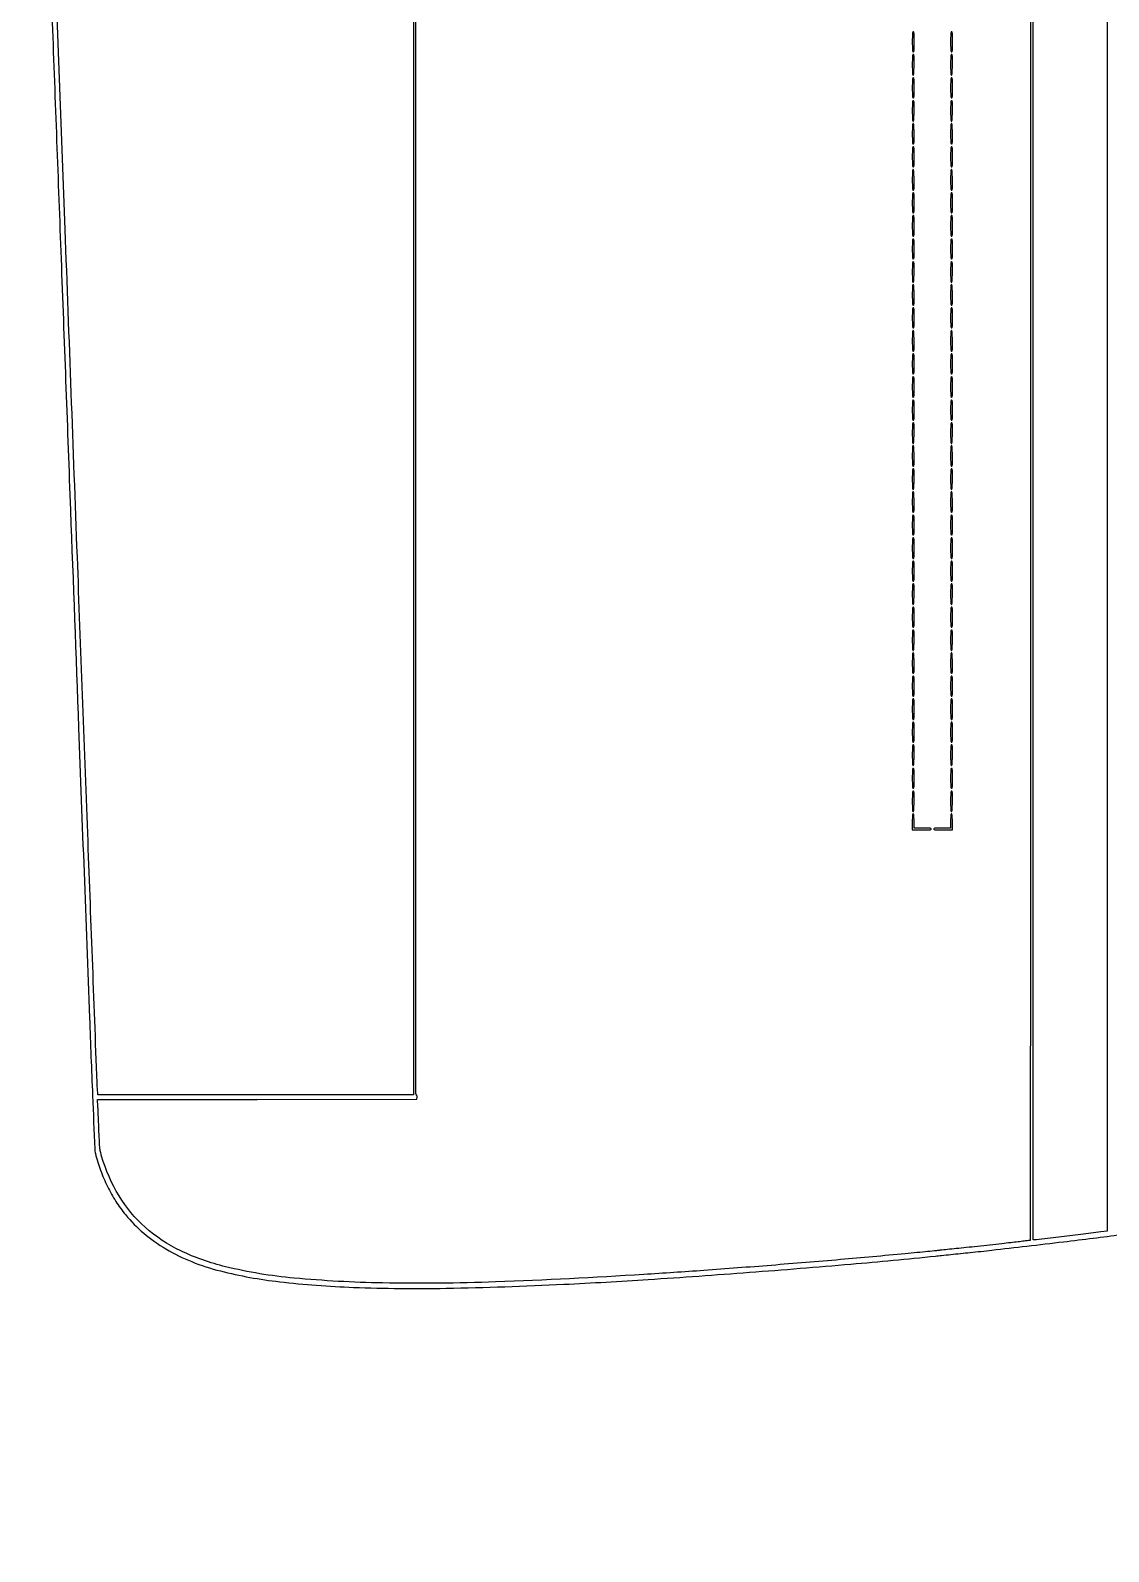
# Model space of a CAD drawing. Extents: x 56 to 1133, y 13 to 780.
# Drawn here: x 529 to 669.4, y 13.2 to 211.3 of the extents above; entities that cross this region are included whole.
import ezdxf

# ---------------------------------------------------------------- set-up
doc = ezdxf.new("R2010")
doc.units = 0
doc.header["$MEASUREMENT"] = 0

msp = doc.modelspace()

# ---------------------------------------------------------------- linework, layer by layer
for points in [[(387.265061, 322.184593), (393.328908, 189.467193, -0.000001), (399.357264, 57.520426, -0.011414), (399.3966, 55.7975, -0.413676), (399.377633, 55.778498, -0.000003), (391.971826, 55.764942, -0.000285), (383.812812, 55.754713, -0.000171), (374.120774, 55.7514), (348.844948, 55.7514), (350.848018, 99.84915, 0.000017), (351.885502, 122.706651, 0.000005), (353.44615, 157.124275, 0.000005), (355.190543, 195.612004, 0.000006), (356.879904, 232.9038, -0.000078), (358.43115, 267.037464, -0.00013)], [(479.623401, 59.041193, -0.000001), (442.26736, 57.417033, -0.000001), (404.891638, 55.79217, -0.271677)], [(353.926509, 289.492281, 0.000002), (353.135196, 271.808383, 0.000001), (351.87328, 243.604138, 0.000001), (350.438387, 211.532116, 0.000001), (349.017659, 179.775, -0.000003), (345.455025, 100.147273, -0.000039), (344.226992, 72.750501, -0.000001), (343.466744, 55.819613, -0.187275), (343.450138, 55.781938, -0.210383), (343.410288, 55.76645), (305.957516, 57.4168), (268.509755, 59.066953, -0.164512)], [(529.032925, 286.436984, -0.000002), (529.83462, 265.012438, -0.000004), (530.769888, 240.009811, -0.000003), (531.839084, 211.4154, 0.000001), (532.991169, 180.601107, 0.000001), (534.178651, 148.843697, 0.000001), (535.23949, 120.47627, 0.000003), (535.941746, 101.701946, 0.000115), (536.656962, 82.701864, 0.000654), (537.053446, 72.583417, 0.000206), (537.337584, 65.637713, 0.052072), (537.426857, 65.027846, 0.026171), (538.10249, 62.857017, 0.025864), (539.003466, 60.759861, 0.026404), (540.094251, 58.811116, 0.030513), (541.337629, 57.084448, 0.046658), (543.722223, 54.665989, 0.04096), (546.615484, 52.612123, 0.038798), (549.964391, 50.961685, 0.033164), (553.707, 49.746157, 0.033879), (561.425699, 48.341612, 0.01839), (571.046499, 47.61397, 0.014538), (583.084978, 47.497926, 0.007118), (598.4181, 48.014401, 0.004412), (609.41789, 48.639106, 0.002561), (622.618074, 49.573625, 0.002561), (635.815644, 50.643935, 0.004389), (646.8093, 51.689507, -0.000159), (647.624208, 51.773974, -0.000055), (648.801894, 51.895535, -0.000054), (650.1001, 52.029251, -0.000063), (651.3354, 52.156194, 0.002692), (654.15727, 52.461178, 0.00069), (658.716778, 52.98519, 0.000739), (663.501528, 53.548955, 0.001388), (667.3671, 54.0211, 0.004861), (674.651953, 55.003429, 0.007386)], [(340.916813, 486.835527, -0.000001), (340.895598, 462.377991, -0.192633)], [(1130.14234, 577.288816, 0.000001), (1112.945079, 577.188951, 0.000111)], [(669.186, 575.9568), (669.186, 315.444661), (669.186, 54.932523), (668.36115, 54.830213, -0.000764), (665.751187, 54.510534, -0.000568), (662.867724, 54.165146, -0.000084), (659.95689, 53.820326, -0.028233), (659.73195, 53.806521), (659.5416, 53.8056), (659.5416, 273.9771, -0.000009), (659.54438, 420.999454, -0.000183), (659.562766, 466.606012, -0.000011), (659.584417, 494.02232, -0.413976)], [(393.416504, 301.102146, 0.000009), (394.468273, 277.56437, 0.000005), (395.717628, 249.622996, -0.000005), (397.158998, 217.388301, -0.000003), (398.799977, 180.676488, -0.000003), (400.38427, 145.222587, -0.000006), (401.635348, 117.2133, 0.000019), (402.658933, 94.310503, 0.000032), (403.529748, 74.870603, 0.000003), (404.310389, 57.470901, 0.003201), (404.349766, 56.70315), (404.404691, 55.7514), (402.113757, 55.7514), (399.822824, 55.7514), (399.78532, 55.94175, -0.037278), (399.766249, 56.09989), (397.992364, 95.067796, -0.000034), (396.042854, 137.958257, -0.00002), (393.734305, 188.8695, 0.000003), (391.426993, 239.791412, 0.000006), (389.481197, 282.717151)], [(404.792682, 55.897211, -0.000001), (403.940045, 74.692472, -0.000098)], [(340.275612, 460.29304, 0.000001), (337.392807, 449.674757, 0.000025)], [(528.70788, 577.073614, 0.000003), (528.686579, 549.005158, 0.000159)], [(1130.319428, 549.297508, 0.000003), (1130.298148, 577.178284, 0.310328)], [(308.265541, 303.202231, -0.000001), (310.164009, 315.537643, -0.000018)], [(363.957978, 385.168779, -0.000001), (364.458805, 395.940933, -0.186865)], [(398.407108, 385.993083, -0.000001), (397.66313, 396.733632, -0.189715)], [(360.940764, 333.822126, -0.000001), (360.44584, 323.043955, -0.170109)], [(401.904359, 119.933639, 0.000005), (400.583921, 149.443836, 0.000003), (398.969132, 185.519763, 0.000003), (397.331414, 222.098864, 0.000004), (395.934365, 253.2924, -0.000014), (394.744211, 279.878183, -0.000024)], [(478.976143, 642.156178, 0.000003), (460.681715, 642.17741, 0.000206)], [(355.392322, 322.604426, -0.000001), (354.965384, 312.885284, -0.000128)], [(359.751608, 295.829016, -0.000003), (360.955012, 321.916821, -0.053309)], [(407.3347, 444.924004, -0.000004), (413.387069, 422.577)], [(406.87465, 449.277685, 0.000002), (404.013931, 459.83339, 0.00469)], [(659.189342, 332.340905, -0.000015), (659.196643, 226.03005, -0.00003), (659.195156, 159.957988, -0.000051), (659.184916, 104.336783), (659.17048, 53.743961, -0.41413), (659.147513, 53.721, 0.028981), (659.103175, 53.718428, 0.000055), (658.385217, 53.634767, 0.000402), (657.578214, 53.539984, 0.000249), (656.630663, 53.427442, -0.001704), (655.451627, 53.290885, -0.000778), (653.910842, 53.120176, -0.00077), (652.287093, 52.945363, -0.001061), (650.8278, 52.79366, 0.000341), (649.525874, 52.660211, 0.0005), (648.380745, 52.540889, 0.000234), (647.405384, 52.437811, 0.009206), (647.19, 52.410928, -0.010999), (646.969954, 52.384264, -0.000201), (645.800445, 52.269066, -0.000497), (644.436787, 52.136667, -0.000332), (642.8754, 51.987685, -0.002074), (634.434682, 51.223281, -0.001725), (625.452523, 50.47861, -0.001752), (616.665156, 49.811588, -0.002467), (608.8239, 49.282888, -0.006307), (589.533959, 48.321933, -0.013956), (574.800852, 48.185625, -0.018121), (563.314013, 48.816837, -0.036671), (554.3838, 50.298735, -0.051302), (548.53751, 52.368538, -0.0714), (543.915901, 55.431859, -0.07505), (540.50535, 59.53835, -0.064227), (538.236475, 64.688234, -0.017496), (538.088939, 65.261925, -0.027626), (538.007261, 65.7633, -0.015033), (537.954956, 66.448495, -0.001987), (537.893607, 67.903034, 0.000581), (537.855458, 68.8722, 0.000593), (537.815296, 69.834954, 0.000575), (537.778446, 70.671409, 0.002467), (537.753462, 71.16958), (537.703361, 72.078861), (558.50093, 72.10018), (579.2985, 72.1215), (579.326813, 72.321607, 0.046072), (579.330856, 72.404956, 0.04264), (579.319853, 72.489888, 0.045419), (579.296541, 72.563978, 0.097756), (579.263363, 72.613477, -0.19892), (579.1565, 72.871478), (579.163103, 294.728303)], [(355.191605, 309.423391, -0.000002), (355.772455, 322.313069, -0.035084)], [(341.380839, 461.718469, -0.000002), (350.38024, 461.732641, -0.000245)], [(346.046626, 324.065198, -0.000002), (346.783149, 334.808066, -0.000171)], [(387.811867, 323.077935, -0.000002), (387.3112, 333.85371, -0.000177)], [(401.280483, 334.838499, -0.000004), (402.012717, 324.10447, -0.216674)]]:
    msp.add_lwpolyline(points, format="xyb")
for points in [[(578.8332, 294.7041), (578.8332, 72.6714), (558.283541, 72.6714), (537.733882, 72.6714), (537.681395, 73.53855, -0.005738), (537.646694, 74.24647, -0.000001), (536.427026, 106.755815, -0.000028), (535.077584, 142.780514, -0.000017), (533.484908, 185.4009), (529.340909, 296.3961), (529.341554, 406.56645), (529.3422, 516.7368), (554.0877, 516.7368), (578.8332, 516.7368)], [(643.806, 209.8503, 0.002961), (643.810279, 209.127652, 0.021161), (643.829197, 208.7787, 0.045065), (643.864712, 208.590524, 0.33533), (643.9329, 208.539, 0.33533), (644.001088, 208.590524, 0.045065), (644.036603, 208.7787, 0.021161), (644.055521, 209.127652, 0.002961), (644.0598, 209.8503, 0.002961), (644.055521, 210.572948, 0.021161), (644.036603, 210.9219, 0.045065), (644.001088, 211.110076, 0.33533), (643.9329, 211.1616, 0.33533), (643.864712, 211.110076, 0.045065), (643.829197, 210.9219, 0.021161), (643.810279, 210.572948, 0.002961)], [(648.7974, 209.8503, 0.002961), (648.801679, 209.127652, 0.021161), (648.820597, 208.7787, 0.045065), (648.856112, 208.590524, 0.33533), (648.9243, 208.539, 0.33533), (648.992488, 208.590524, 0.045065), (649.028003, 208.7787, 0.021161), (649.046921, 209.127652, 0.002961), (649.0512, 209.8503, 0.002961), (649.046921, 210.572948, 0.021161), (649.028003, 210.9219, 0.045065), (648.992488, 211.110076, 0.33533), (648.9243, 211.1616, 0.33533), (648.856112, 211.110076, 0.045065), (648.820597, 210.9219, 0.021161), (648.801679, 210.572948, 0.002961)], [(643.806, 206.83995, 0.003292), (643.810509, 206.155031, 0.016613), (643.828247, 205.772945, 0.024232), (643.857367, 205.546809, 0.457179), (643.91175, 205.514457, 0.279848), (643.965313, 205.577521, 0.015954), (643.998858, 205.841355, 0.015187), (644.024472, 206.23985, 0.00406), (644.040798, 206.875107, 0.002753), (644.049787, 207.61981, 0.021548), (644.037136, 207.96603, 0.049826), (644.004076, 208.148557, 0.334735), (643.935048, 208.2006, 0.335075), (643.865183, 208.147858, 0.045773), (643.829156, 207.95645, 0.020868), (643.810208, 207.598134, 0.002775)], [(648.7974, 206.83995, 0.003292), (648.801909, 206.155031, 0.016613), (648.819647, 205.772945, 0.024232), (648.848767, 205.546809, 0.457179), (648.90315, 205.514457, 0.279848), (648.956713, 205.577521, 0.015954), (648.990258, 205.841355, 0.015187), (649.015872, 206.23985, 0.00406), (649.032198, 206.875107, 0.002753), (649.041187, 207.61981, 0.021548), (649.028536, 207.96603, 0.049826), (648.995476, 208.148557, 0.334735), (648.926448, 208.2006, 0.335075), (648.856583, 208.147858, 0.045773), (648.820556, 207.95645, 0.020868), (648.801608, 207.598134, 0.002775)], [(643.806, 203.8437, 0.002961), (643.810279, 203.121052, 0.021161), (643.829197, 202.7721, 0.045065), (643.864712, 202.583924, 0.33533), (643.9329, 202.5324, 0.33533), (644.001088, 202.583924, 0.045065), (644.036603, 202.7721, 0.021161), (644.055521, 203.121052, 0.002961), (644.0598, 203.8437, 0.002961), (644.055521, 204.566348, 0.021161), (644.036603, 204.9153, 0.045065), (644.001088, 205.103476, 0.33533), (643.9329, 205.155, 0.33533), (643.864712, 205.103476, 0.045065), (643.829197, 204.9153, 0.021161), (643.810279, 204.566348, 0.002961)], [(648.7974, 203.8437, 0.002961), (648.801679, 203.121052, 0.021161), (648.820597, 202.7721, 0.045065), (648.856112, 202.583924, 0.33533), (648.9243, 202.5324, 0.33533), (648.992488, 202.583924, 0.045065), (649.028003, 202.7721, 0.021161), (649.046921, 203.121052, 0.002961), (649.0512, 203.8437, 0.002961), (649.046921, 204.566348, 0.021161), (649.028003, 204.9153, 0.045065), (648.992488, 205.103476, 0.33533), (648.9243, 205.155, 0.33533), (648.856112, 205.103476, 0.045065), (648.820597, 204.9153, 0.021161), (648.801679, 204.566348, 0.002961)], [(643.806, 200.83335, 0.003292), (643.810509, 200.148431, 0.016613), (643.828247, 199.766345, 0.024232), (643.857367, 199.540209, 0.457179), (643.91175, 199.507857, 0.279848), (643.965313, 199.570921, 0.015954), (643.998858, 199.834755, 0.015187), (644.024472, 200.23325, 0.00406), (644.040798, 200.868507, 0.002753), (644.049787, 201.61321, 0.021548), (644.037136, 201.95943, 0.049826), (644.004076, 202.141957, 0.334735), (643.935048, 202.194, 0.335075), (643.865183, 202.141258, 0.045773), (643.829156, 201.94985, 0.020868), (643.810208, 201.591534, 0.002775)], [(648.7974, 200.83335, 0.003292), (648.801909, 200.148431, 0.016613), (648.819647, 199.766345, 0.024232), (648.848767, 199.540209, 0.457179), (648.90315, 199.507857, 0.279848), (648.956713, 199.570921, 0.015954), (648.990258, 199.834755, 0.015187), (649.015872, 200.23325, 0.00406), (649.032198, 200.868507, 0.002753), (649.041187, 201.61321, 0.021548), (649.028536, 201.95943, 0.049826), (648.995476, 202.141957, 0.334735), (648.926448, 202.194, 0.335075), (648.856583, 202.141258, 0.045773), (648.820556, 201.94985, 0.020868), (648.801608, 201.591534, 0.002775)], [(643.806, 197.88645, 0.002775), (643.810208, 197.128266, 0.020868), (643.829156, 196.76995, 0.045773), (643.865183, 196.578542, 0.335075), (643.935048, 196.5258, 0.334735), (644.004076, 196.577843, 0.049826), (644.037136, 196.76037, 0.021548), (644.049787, 197.10659, 0.002753), (644.040798, 197.851293, 0.00406), (644.024472, 198.48655, 0.015187), (643.998858, 198.885045, 0.015954), (643.965313, 199.148879, 0.279848), (643.91175, 199.211943, 0.457179), (643.857367, 199.179591, 0.024232), (643.828247, 198.953455, 0.016613), (643.810509, 198.571369, 0.003292)], [(648.7974, 197.88645, 0.002775), (648.801608, 197.128266, 0.020868), (648.820556, 196.76995, 0.045773), (648.856583, 196.578542, 0.335075), (648.926448, 196.5258, 0.334735), (648.995476, 196.577843, 0.049826), (649.028536, 196.76037, 0.021548), (649.041187, 197.10659, 0.002753), (649.032198, 197.851293, 0.00406), (649.015872, 198.48655, 0.015187), (648.990258, 198.885045, 0.015954), (648.956713, 199.148879, 0.279848), (648.90315, 199.211943, 0.457179), (648.848767, 199.179591, 0.024232), (648.819647, 198.953455, 0.016613), (648.801909, 198.571369, 0.003292)], [(643.806, 194.8761, 0.002961), (643.810279, 194.153452, 0.021161), (643.829197, 193.8045, 0.045065), (643.864712, 193.616324, 0.33533), (643.9329, 193.5648, 0.33533), (644.001088, 193.616324, 0.045065), (644.036603, 193.8045, 0.021161), (644.055521, 194.153452, 0.002961), (644.0598, 194.8761, 0.002961), (644.055521, 195.598748, 0.021161), (644.036603, 195.9477, 0.045065), (644.001088, 196.135876, 0.33533), (643.9329, 196.1874, 0.33533), (643.864712, 196.135876, 0.045065), (643.829197, 195.9477, 0.021161), (643.810279, 195.598748, 0.002961)], [(648.7974, 194.8761, 0.002961), (648.801679, 194.153452, 0.021161), (648.820597, 193.8045, 0.045065), (648.856112, 193.616324, 0.33533), (648.9243, 193.5648, 0.33533), (648.992488, 193.616324, 0.045065), (649.028003, 193.8045, 0.021161), (649.046921, 194.153452, 0.002961), (649.0512, 194.8761, 0.002961), (649.046921, 195.598748, 0.021161), (649.028003, 195.9477, 0.045065), (648.992488, 196.135876, 0.33533), (648.9243, 196.1874, 0.33533), (648.856112, 196.135876, 0.045065), (648.820597, 195.9477, 0.021161), (648.801679, 195.598748, 0.002961)], [(643.806, 191.87985, 0.002775), (643.810208, 191.121666, 0.020868), (643.829156, 190.76335, 0.045773), (643.865183, 190.571942, 0.335075), (643.935048, 190.5192, 0.334735), (644.004076, 190.571243, 0.049826), (644.037136, 190.75377, 0.021548), (644.049787, 191.09999, 0.002753), (644.040798, 191.844693, 0.00406), (644.024472, 192.47995, 0.015187), (643.998858, 192.878445, 0.015954), (643.965313, 193.142279, 0.279848), (643.91175, 193.205343, 0.457179), (643.857367, 193.172991, 0.024232), (643.828247, 192.946855, 0.016613), (643.810509, 192.564769, 0.003292)], [(648.7974, 191.87985, 0.002775), (648.801608, 191.121666, 0.020868), (648.820556, 190.76335, 0.045773), (648.856583, 190.571942, 0.335075), (648.926448, 190.5192, 0.334735), (648.995476, 190.571243, 0.049826), (649.028536, 190.75377, 0.021548), (649.041187, 191.09999, 0.002753), (649.032198, 191.844693, 0.00406), (649.015872, 192.47995, 0.015187), (648.990258, 192.878445, 0.015954), (648.956713, 193.142279, 0.279848), (648.90315, 193.205343, 0.457179), (648.848767, 193.172991, 0.024232), (648.819647, 192.946855, 0.016613), (648.801909, 192.564769, 0.003292)], [(643.806, 188.8695, 0.002961), (643.810279, 188.146852, 0.021161), (643.829197, 187.7979, 0.045065), (643.864712, 187.609724, 0.33533), (643.9329, 187.5582, 0.33533), (644.001088, 187.609724, 0.045065), (644.036603, 187.7979, 0.021161), (644.055521, 188.146852, 0.002961), (644.0598, 188.8695, 0.002961), (644.055521, 189.592148, 0.021161), (644.036603, 189.9411, 0.045065), (644.001088, 190.129276, 0.33533), (643.9329, 190.1808, 0.33533), (643.864712, 190.129276, 0.045065), (643.829197, 189.9411, 0.021161), (643.810279, 189.592148, 0.002961)], [(648.7974, 188.8695, 0.002961), (648.801679, 188.146852, 0.021161), (648.820597, 187.7979, 0.045065), (648.856112, 187.609724, 0.33533), (648.9243, 187.5582, 0.33533), (648.992488, 187.609724, 0.045065), (649.028003, 187.7979, 0.021161), (649.046921, 188.146852, 0.002961), (649.0512, 188.8695, 0.002961), (649.046921, 189.592148, 0.021161), (649.028003, 189.9411, 0.045065), (648.992488, 190.129276, 0.33533), (648.9243, 190.1808, 0.33533), (648.856112, 190.129276, 0.045065), (648.820597, 189.9411, 0.021161), (648.801679, 189.592148, 0.002961)], [(643.806, 185.8662, 0.002849), (643.810258, 185.118986, 0.020523), (643.829133, 184.75935, 0.04313), (643.864453, 184.564899, 0.338315), (643.9329, 184.5126, 0.338315), (644.001347, 184.564899, 0.04313), (644.036667, 184.75935, 0.020523), (644.055542, 185.118986, 0.002849), (644.0598, 185.8662, 0.002849), (644.055542, 186.613414, 0.020523), (644.036667, 186.97305, 0.04313), (644.001347, 187.167501, 0.338315), (643.9329, 187.2198, 0.338315), (643.864453, 187.167501, 0.04313), (643.829133, 186.97305, 0.020523), (643.810258, 186.613414, 0.002849)], [(648.7974, 185.8662, 0.002849), (648.801658, 185.118986, 0.020523), (648.820533, 184.75935, 0.04313), (648.855853, 184.564899, 0.338315), (648.9243, 184.5126, 0.338315), (648.992747, 184.564899, 0.04313), (649.028067, 184.75935, 0.020523), (649.046942, 185.118986, 0.002849), (649.0512, 185.8662, 0.002849), (649.046942, 186.613414, 0.020523), (649.028067, 186.97305, 0.04313), (648.992747, 187.167501, 0.338315), (648.9243, 187.2198, 0.338315), (648.855853, 187.167501, 0.04313), (648.820533, 186.97305, 0.020523), (648.801658, 186.613414, 0.002849)], [(643.806, 182.8629, 0.002961), (643.810279, 182.140252, 0.021161), (643.829197, 181.7913, 0.045065), (643.864712, 181.603124, 0.33533), (643.9329, 181.5516, 0.33533), (644.001088, 181.603124, 0.045065), (644.036603, 181.7913, 0.021161), (644.055521, 182.140252, 0.002961), (644.0598, 182.8629, 0.002961), (644.055521, 183.585548, 0.021161), (644.036603, 183.9345, 0.045065), (644.001088, 184.122676, 0.33533), (643.9329, 184.1742, 0.33533), (643.864712, 184.122676, 0.045065), (643.829197, 183.9345, 0.021161), (643.810279, 183.585548, 0.002961)], [(648.7974, 182.8629, 0.002961), (648.801679, 182.140252, 0.021161), (648.820597, 181.7913, 0.045065), (648.856112, 181.603124, 0.33533), (648.9243, 181.5516, 0.33533), (648.992488, 181.603124, 0.045065), (649.028003, 181.7913, 0.021161), (649.046921, 182.140252, 0.002961), (649.0512, 182.8629, 0.002961), (649.046921, 183.585548, 0.021161), (649.028003, 183.9345, 0.045065), (648.992488, 184.122676, 0.33533), (648.9243, 184.1742, 0.33533), (648.856112, 184.122676, 0.045065), (648.820597, 183.9345, 0.021161), (648.801679, 183.585548, 0.002961)], [(643.806, 179.85255, 0.003292), (643.810509, 179.167631, 0.016613), (643.828247, 178.785545, 0.024232), (643.857367, 178.559409, 0.457179), (643.91175, 178.527057, 0.279848), (643.965313, 178.590121, 0.015954), (643.998858, 178.853955, 0.015187), (644.024472, 179.25245, 0.00406), (644.040798, 179.887707, 0.002753), (644.049787, 180.63241, 0.021548), (644.037136, 180.97863, 0.049826), (644.004076, 181.161157, 0.334735), (643.935048, 181.2132, 0.335075), (643.865183, 181.160458, 0.045773), (643.829156, 180.96905, 0.020868), (643.810208, 180.610734, 0.002775)], [(648.7974, 179.85255, 0.003292), (648.801909, 179.167631, 0.016613), (648.819647, 178.785545, 0.024232), (648.848767, 178.559409, 0.457179), (648.90315, 178.527057, 0.279848), (648.956713, 178.590121, 0.015954), (648.990258, 178.853955, 0.015187), (649.015872, 179.25245, 0.00406), (649.032198, 179.887707, 0.002753), (649.041187, 180.63241, 0.021548), (649.028536, 180.97863, 0.049826), (648.995476, 181.161157, 0.334735), (648.926448, 181.2132, 0.335075), (648.856583, 181.160458, 0.045773), (648.820556, 180.96905, 0.020868), (648.801608, 180.610734, 0.002775)], [(643.806, 176.90565, 0.002775), (643.810208, 176.147466, 0.020868), (643.829156, 175.78915, 0.045773), (643.865183, 175.597742, 0.335075), (643.935048, 175.545, 0.334735), (644.004076, 175.597043, 0.049826), (644.037136, 175.77957, 0.021548), (644.049787, 176.12579, 0.002753), (644.040798, 176.870493, 0.00406), (644.024472, 177.50575, 0.015187), (643.998858, 177.904245, 0.015954), (643.965313, 178.168079, 0.279848), (643.91175, 178.231143, 0.457179), (643.857367, 178.198791, 0.024232), (643.828247, 177.972655, 0.016613), (643.810509, 177.590569, 0.003292)], [(648.7974, 176.90565, 0.002775), (648.801608, 176.147466, 0.020868), (648.820556, 175.78915, 0.045773), (648.856583, 175.597742, 0.335075), (648.926448, 175.545, 0.334735), (648.995476, 175.597043, 0.049826), (649.028536, 175.77957, 0.021548), (649.041187, 176.12579, 0.002753), (649.032198, 176.870493, 0.00406), (649.015872, 177.50575, 0.015187), (648.990258, 177.904245, 0.015954), (648.956713, 178.168079, 0.279848), (648.90315, 178.231143, 0.457179), (648.848767, 178.198791, 0.024232), (648.819647, 177.972655, 0.016613), (648.801909, 177.590569, 0.003292)], [(643.806, 173.8953, 0.002961), (643.810279, 173.172652, 0.021161), (643.829197, 172.8237, 0.045065), (643.864712, 172.635524, 0.33533), (643.9329, 172.584, 0.33533), (644.001088, 172.635524, 0.045065), (644.036603, 172.8237, 0.021161), (644.055521, 173.172652, 0.002961), (644.0598, 173.8953, 0.002961), (644.055521, 174.617948, 0.021161), (644.036603, 174.9669, 0.045065), (644.001088, 175.155076, 0.33533), (643.9329, 175.2066, 0.33533), (643.864712, 175.155076, 0.045065), (643.829197, 174.9669, 0.021161), (643.810279, 174.617948, 0.002961)], [(648.7974, 173.8953, 0.002961), (648.801679, 173.172652, 0.021161), (648.820597, 172.8237, 0.045065), (648.856112, 172.635524, 0.33533), (648.9243, 172.584, 0.33533), (648.992488, 172.635524, 0.045065), (649.028003, 172.8237, 0.021161), (649.046921, 173.172652, 0.002961), (649.0512, 173.8953, 0.002961), (649.046921, 174.617948, 0.021161), (649.028003, 174.9669, 0.045065), (648.992488, 175.155076, 0.33533), (648.9243, 175.2066, 0.33533), (648.856112, 175.155076, 0.045065), (648.820597, 174.9669, 0.021161), (648.801679, 174.617948, 0.002961)], [(643.806, 170.89905, 0.002775), (643.810208, 170.140866, 0.020868), (643.829156, 169.78255, 0.045773), (643.865183, 169.591142, 0.335075), (643.935048, 169.5384, 0.334735), (644.004076, 169.590443, 0.049826), (644.037136, 169.77297, 0.021548), (644.049787, 170.11919, 0.002753), (644.040798, 170.863893, 0.00406), (644.024472, 171.49915, 0.015187), (643.998858, 171.897645, 0.015954), (643.965313, 172.161479, 0.279848), (643.91175, 172.224543, 0.457179), (643.857367, 172.192191, 0.024232), (643.828247, 171.966055, 0.016613), (643.810509, 171.583969, 0.003292)], [(648.7974, 170.89905, 0.002775), (648.801608, 170.140866, 0.020868), (648.820556, 169.78255, 0.045773), (648.856583, 169.591142, 0.335075), (648.926448, 169.5384, 0.334735), (648.995476, 169.590443, 0.049826), (649.028536, 169.77297, 0.021548), (649.041187, 170.11919, 0.002753), (649.032198, 170.863893, 0.00406), (649.015872, 171.49915, 0.015187), (648.990258, 171.897645, 0.015954), (648.956713, 172.161479, 0.279848), (648.90315, 172.224543, 0.457179), (648.848767, 172.192191, 0.024232), (648.819647, 171.966055, 0.016613), (648.801909, 171.583969, 0.003292)], [(643.806, 167.8887, 0.002961), (643.810279, 167.166052, 0.021161), (643.829197, 166.8171, 0.045065), (643.864712, 166.628924, 0.33533), (643.9329, 166.5774, 0.33533), (644.001088, 166.628924, 0.045065), (644.036603, 166.8171, 0.021161), (644.055521, 167.166052, 0.002961), (644.0598, 167.8887, 0.002961), (644.055521, 168.611348, 0.021161), (644.036603, 168.9603, 0.045065), (644.001088, 169.148476, 0.33533), (643.9329, 169.2, 0.33533), (643.864712, 169.148476, 0.045065), (643.829197, 168.9603, 0.021161), (643.810279, 168.611348, 0.002961)], [(648.7974, 167.8887, 0.002961), (648.801679, 167.166052, 0.021161), (648.820597, 166.8171, 0.045065), (648.856112, 166.628924, 0.33533), (648.9243, 166.5774, 0.33533), (648.992488, 166.628924, 0.045065), (649.028003, 166.8171, 0.021161), (649.046921, 167.166052, 0.002961), (649.0512, 167.8887, 0.002961), (649.046921, 168.611348, 0.021161), (649.028003, 168.9603, 0.045065), (648.992488, 169.148476, 0.33533), (648.9243, 169.2, 0.33533), (648.856112, 169.148476, 0.045065), (648.820597, 168.9603, 0.021161), (648.801679, 168.611348, 0.002961)], [(643.806, 164.8854, 0.002849), (643.810258, 164.138186, 0.020523), (643.829133, 163.77855, 0.04313), (643.864453, 163.584099, 0.338315), (643.9329, 163.5318, 0.338315), (644.001347, 163.584099, 0.04313), (644.036667, 163.77855, 0.020523), (644.055542, 164.138186, 0.002849), (644.0598, 164.8854, 0.002849), (644.055542, 165.632614, 0.020523), (644.036667, 165.99225, 0.04313), (644.001347, 166.186701, 0.338315), (643.9329, 166.239, 0.338315), (643.864453, 166.186701, 0.04313), (643.829133, 165.99225, 0.020523), (643.810258, 165.632614, 0.002849)], [(648.7974, 164.8854, 0.002849), (648.801658, 164.138186, 0.020523), (648.820533, 163.77855, 0.04313), (648.855853, 163.584099, 0.338315), (648.9243, 163.5318, 0.338315), (648.992747, 163.584099, 0.04313), (649.028067, 163.77855, 0.020523), (649.046942, 164.138186, 0.002849), (649.0512, 164.8854, 0.002849), (649.046942, 165.632614, 0.020523), (649.028067, 165.99225, 0.04313), (648.992747, 166.186701, 0.338315), (648.9243, 166.239, 0.338315), (648.855853, 166.186701, 0.04313), (648.820533, 165.99225, 0.020523), (648.801658, 165.632614, 0.002849)], [(643.806, 161.8821, 0.002961), (643.810279, 161.159452, 0.021161), (643.829197, 160.8105, 0.045065), (643.864712, 160.622324, 0.33533), (643.9329, 160.5708, 0.33533), (644.001088, 160.622324, 0.045065), (644.036603, 160.8105, 0.021161), (644.055521, 161.159452, 0.002961), (644.0598, 161.8821, 0.002961), (644.055521, 162.604748, 0.021161), (644.036603, 162.9537, 0.045065), (644.001088, 163.141876, 0.33533), (643.9329, 163.1934, 0.33533), (643.864712, 163.141876, 0.045065), (643.829197, 162.9537, 0.021161), (643.810279, 162.604748, 0.002961)], [(648.7974, 161.8821, 0.002961), (648.801679, 161.159452, 0.021161), (648.820597, 160.8105, 0.045065), (648.856112, 160.622324, 0.33533), (648.9243, 160.5708, 0.33533), (648.992488, 160.622324, 0.045065), (649.028003, 160.8105, 0.021161), (649.046921, 161.159452, 0.002961), (649.0512, 161.8821, 0.002961), (649.046921, 162.604748, 0.021161), (649.028003, 162.9537, 0.045065), (648.992488, 163.141876, 0.33533), (648.9243, 163.1934, 0.33533), (648.856112, 163.141876, 0.045065), (648.820597, 162.9537, 0.021161), (648.801679, 162.604748, 0.002961)], [(643.806, 158.87175, 0.003292), (643.810509, 158.186831, 0.016613), (643.828247, 157.804745, 0.024232), (643.857367, 157.578609, 0.457179), (643.91175, 157.546257, 0.279848), (643.965313, 157.609321, 0.015954), (643.998858, 157.873155, 0.015187), (644.024472, 158.27165, 0.00406), (644.040798, 158.906907, 0.002753), (644.049787, 159.65161, 0.021548), (644.037136, 159.99783, 0.049826), (644.004076, 160.180357, 0.334735), (643.935048, 160.2324, 0.335075), (643.865183, 160.179658, 0.045773), (643.829156, 159.98825, 0.020868), (643.810208, 159.629934, 0.002775)], [(648.7974, 158.87175, 0.003292), (648.801909, 158.186831, 0.016613), (648.819647, 157.804745, 0.024232), (648.848767, 157.578609, 0.457179), (648.90315, 157.546257, 0.279848), (648.956713, 157.609321, 0.015954), (648.990258, 157.873155, 0.015187), (649.015872, 158.27165, 0.00406), (649.032198, 158.906907, 0.002753), (649.041187, 159.65161, 0.021548), (649.028536, 159.99783, 0.049826), (648.995476, 160.180357, 0.334735), (648.926448, 160.2324, 0.335075), (648.856583, 160.179658, 0.045773), (648.820556, 159.98825, 0.020868), (648.801608, 159.629934, 0.002775)], [(643.806, 155.92485, 0.002775), (643.810208, 155.166666, 0.020868), (643.829156, 154.80835, 0.045773), (643.865183, 154.616942, 0.335075), (643.935048, 154.5642, 0.334735), (644.004076, 154.616243, 0.049826), (644.037136, 154.79877, 0.021548), (644.049787, 155.14499, 0.002753), (644.040798, 155.889693, 0.00406), (644.024472, 156.52495, 0.015187), (643.998858, 156.923445, 0.015954), (643.965313, 157.187279, 0.279848), (643.91175, 157.250343, 0.457179), (643.857367, 157.217991, 0.024232), (643.828247, 156.991855, 0.016613), (643.810509, 156.609769, 0.003292)], [(648.7974, 155.92485, 0.002775), (648.801608, 155.166666, 0.020868), (648.820556, 154.80835, 0.045773), (648.856583, 154.616942, 0.335075), (648.926448, 154.5642, 0.334735), (648.995476, 154.616243, 0.049826), (649.028536, 154.79877, 0.021548), (649.041187, 155.14499, 0.002753), (649.032198, 155.889693, 0.00406), (649.015872, 156.52495, 0.015187), (648.990258, 156.923445, 0.015954), (648.956713, 157.187279, 0.279848), (648.90315, 157.250343, 0.457179), (648.848767, 157.217991, 0.024232), (648.819647, 156.991855, 0.016613), (648.801909, 156.609769, 0.003292)], [(643.806, 152.86515, 0.003292), (643.810509, 152.180231, 0.016613), (643.828247, 151.798145, 0.024232), (643.857367, 151.572009, 0.457179), (643.91175, 151.539657, 0.279848), (643.965313, 151.602721, 0.015954), (643.998858, 151.866555, 0.015187), (644.024472, 152.26505, 0.00406), (644.040798, 152.900307, 0.002753), (644.049787, 153.64501, 0.021548), (644.037136, 153.99123, 0.049826), (644.004076, 154.173757, 0.334735), (643.935048, 154.2258, 0.335075), (643.865183, 154.173058, 0.045773), (643.829156, 153.98165, 0.020868), (643.810208, 153.623334, 0.002775)], [(648.7974, 152.86515, 0.003292), (648.801909, 152.180231, 0.016613), (648.819647, 151.798145, 0.024232), (648.848767, 151.572009, 0.457179), (648.90315, 151.539657, 0.279848), (648.956713, 151.602721, 0.015954), (648.990258, 151.866555, 0.015187), (649.015872, 152.26505, 0.00406), (649.032198, 152.900307, 0.002753), (649.041187, 153.64501, 0.021548), (649.028536, 153.99123, 0.049826), (648.995476, 154.173757, 0.334735), (648.926448, 154.2258, 0.335075), (648.856583, 154.173058, 0.045773), (648.820556, 153.98165, 0.020868), (648.801608, 153.623334, 0.002775)], [(643.806, 149.91825, 0.002775), (643.810208, 149.160066, 0.020868), (643.829156, 148.80175, 0.045773), (643.865183, 148.610342, 0.335075), (643.935048, 148.5576, 0.334735), (644.004076, 148.609643, 0.049826), (644.037136, 148.79217, 0.021548), (644.049787, 149.13839, 0.002753), (644.040798, 149.883093, 0.00406), (644.024472, 150.51835, 0.015187), (643.998858, 150.916845, 0.015954), (643.965313, 151.180679, 0.279848), (643.91175, 151.243743, 0.457179), (643.857367, 151.211391, 0.024232), (643.828247, 150.985255, 0.016613), (643.810509, 150.603169, 0.003292)], [(648.7974, 149.91825, 0.002775), (648.801608, 149.160066, 0.020868), (648.820556, 148.80175, 0.045773), (648.856583, 148.610342, 0.335075), (648.926448, 148.5576, 0.334735), (648.995476, 148.609643, 0.049826), (649.028536, 148.79217, 0.021548), (649.041187, 149.13839, 0.002753), (649.032198, 149.883093, 0.00406), (649.015872, 150.51835, 0.015187), (648.990258, 150.916845, 0.015954), (648.956713, 151.180679, 0.279848), (648.90315, 151.243743, 0.457179), (648.848767, 151.211391, 0.024232), (648.819647, 150.985255, 0.016613), (648.801909, 150.603169, 0.003292)], [(643.806, 146.9079, 0.002961), (643.810279, 146.185252, 0.021161), (643.829197, 145.8363, 0.045065), (643.864712, 145.648124, 0.33533), (643.9329, 145.5966, 0.33533), (644.001088, 145.648124, 0.045065), (644.036603, 145.8363, 0.021161), (644.055521, 146.185252, 0.002961), (644.0598, 146.9079, 0.002961), (644.055521, 147.630548, 0.021161), (644.036603, 147.9795, 0.045065), (644.001088, 148.167676, 0.33533), (643.9329, 148.2192, 0.33533), (643.864712, 148.167676, 0.045065), (643.829197, 147.9795, 0.021161), (643.810279, 147.630548, 0.002961)], [(648.7974, 146.9079, 0.002961), (648.801679, 146.185252, 0.021161), (648.820597, 145.8363, 0.045065), (648.856112, 145.648124, 0.33533), (648.9243, 145.5966, 0.33533), (648.992488, 145.648124, 0.045065), (649.028003, 145.8363, 0.021161), (649.046921, 146.185252, 0.002961), (649.0512, 146.9079, 0.002961), (649.046921, 147.630548, 0.021161), (649.028003, 147.9795, 0.045065), (648.992488, 148.167676, 0.33533), (648.9243, 148.2192, 0.33533), (648.856112, 148.167676, 0.045065), (648.820597, 147.9795, 0.021161), (648.801679, 147.630548, 0.002961)], [(643.806, 143.9046, 0.002849), (643.810258, 143.157386, 0.020523), (643.829133, 142.79775, 0.04313), (643.864453, 142.603299, 0.338315), (643.9329, 142.551, 0.338315), (644.001347, 142.603299, 0.04313), (644.036667, 142.79775, 0.020523), (644.055542, 143.157386, 0.002849), (644.0598, 143.9046, 0.002849), (644.055542, 144.651814, 0.020523), (644.036667, 145.01145, 0.04313), (644.001347, 145.205901, 0.338315), (643.9329, 145.2582, 0.338315), (643.864453, 145.205901, 0.04313), (643.829133, 145.01145, 0.020523), (643.810258, 144.651814, 0.002849)], [(648.7974, 143.9046, 0.002849), (648.801658, 143.157386, 0.020523), (648.820533, 142.79775, 0.04313), (648.855853, 142.603299, 0.338315), (648.9243, 142.551, 0.338315), (648.992747, 142.603299, 0.04313), (649.028067, 142.79775, 0.020523), (649.046942, 143.157386, 0.002849), (649.0512, 143.9046, 0.002849), (649.046942, 144.651814, 0.020523), (649.028067, 145.01145, 0.04313), (648.992747, 145.205901, 0.338315), (648.9243, 145.2582, 0.338315), (648.855853, 145.205901, 0.04313), (648.820533, 145.01145, 0.020523), (648.801658, 144.651814, 0.002849)], [(643.806, 140.9013, 0.002961), (643.810279, 140.178652, 0.021161), (643.829197, 139.8297, 0.045065), (643.864712, 139.641524, 0.33533), (643.9329, 139.59, 0.33533), (644.001088, 139.641524, 0.045065), (644.036603, 139.8297, 0.021161), (644.055521, 140.178652, 0.002961), (644.0598, 140.9013, 0.002961), (644.055521, 141.623948, 0.021161), (644.036603, 141.9729, 0.045065), (644.001088, 142.161076, 0.33533), (643.9329, 142.2126, 0.33533), (643.864712, 142.161076, 0.045065), (643.829197, 141.9729, 0.021161), (643.810279, 141.623948, 0.002961)], [(648.7974, 140.9013, 0.002961), (648.801679, 140.178652, 0.021161), (648.820597, 139.8297, 0.045065), (648.856112, 139.641524, 0.33533), (648.9243, 139.59, 0.33533), (648.992488, 139.641524, 0.045065), (649.028003, 139.8297, 0.021161), (649.046921, 140.178652, 0.002961), (649.0512, 140.9013, 0.002961), (649.046921, 141.623948, 0.021161), (649.028003, 141.9729, 0.045065), (648.992488, 142.161076, 0.33533), (648.9243, 142.2126, 0.33533), (648.856112, 142.161076, 0.045065), (648.820597, 141.9729, 0.021161), (648.801679, 141.623948, 0.002961)], [(643.806, 137.89095, 0.003292), (643.810509, 137.206031, 0.016613), (643.828247, 136.823945, 0.024232), (643.857367, 136.597809, 0.457179), (643.91175, 136.565457, 0.279848), (643.965313, 136.628521, 0.015954), (643.998858, 136.892355, 0.015187), (644.024472, 137.29085, 0.00406), (644.040798, 137.926107, 0.002753), (644.049787, 138.67081, 0.021548), (644.037136, 139.01703, 0.049826), (644.004076, 139.199557, 0.334735), (643.935048, 139.2516, 0.335075), (643.865183, 139.198858, 0.045773), (643.829156, 139.00745, 0.020868), (643.810208, 138.649134, 0.002775)], [(648.7974, 137.89095, 0.003292), (648.801909, 137.206031, 0.016613), (648.819647, 136.823945, 0.024232), (648.848767, 136.597809, 0.457179), (648.90315, 136.565457, 0.279848), (648.956713, 136.628521, 0.015954), (648.990258, 136.892355, 0.015187), (649.015872, 137.29085, 0.00406), (649.032198, 137.926107, 0.002753), (649.041187, 138.67081, 0.021548), (649.028536, 139.01703, 0.049826), (648.995476, 139.199557, 0.334735), (648.926448, 139.2516, 0.335075), (648.856583, 139.198858, 0.045773), (648.820556, 139.00745, 0.020868), (648.801608, 138.649134, 0.002775)], [(643.806, 134.8947, 0.002961), (643.810279, 134.172052, 0.021161), (643.829197, 133.8231, 0.045065), (643.864712, 133.634924, 0.33533), (643.9329, 133.5834, 0.33533), (644.001088, 133.634924, 0.045065), (644.036603, 133.8231, 0.021161), (644.055521, 134.172052, 0.002961), (644.0598, 134.8947, 0.002961), (644.055521, 135.617348, 0.021161), (644.036603, 135.9663, 0.045065), (644.001088, 136.154476, 0.33533), (643.9329, 136.206, 0.33533), (643.864712, 136.154476, 0.045065), (643.829197, 135.9663, 0.021161), (643.810279, 135.617348, 0.002961)], [(648.7974, 134.8947, 0.002961), (648.801679, 134.172052, 0.021161), (648.820597, 133.8231, 0.045065), (648.856112, 133.634924, 0.33533), (648.9243, 133.5834, 0.33533), (648.992488, 133.634924, 0.045065), (649.028003, 133.8231, 0.021161), (649.046921, 134.172052, 0.002961), (649.0512, 134.8947, 0.002961), (649.046921, 135.617348, 0.021161), (649.028003, 135.9663, 0.045065), (648.992488, 136.154476, 0.33533), (648.9243, 136.206, 0.33533), (648.856112, 136.154476, 0.045065), (648.820597, 135.9663, 0.021161), (648.801679, 135.617348, 0.002961)], [(643.806, 131.88435, 0.003292), (643.810509, 131.199431, 0.016613), (643.828247, 130.817345, 0.024232), (643.857367, 130.591209, 0.457179), (643.91175, 130.558857, 0.279848), (643.965313, 130.621921, 0.015954), (643.998858, 130.885755, 0.015187), (644.024472, 131.28425, 0.00406), (644.040798, 131.919507, 0.002753), (644.049787, 132.66421, 0.021548), (644.037136, 133.01043, 0.049826), (644.004076, 133.192957, 0.334735), (643.935048, 133.245, 0.335075), (643.865183, 133.192258, 0.045773), (643.829156, 133.00085, 0.020868), (643.810208, 132.642534, 0.002775)], [(648.7974, 131.88435, 0.003292), (648.801909, 131.199431, 0.016613), (648.819647, 130.817345, 0.024232), (648.848767, 130.591209, 0.457179), (648.90315, 130.558857, 0.279848), (648.956713, 130.621921, 0.015954), (648.990258, 130.885755, 0.015187), (649.015872, 131.28425, 0.00406), (649.032198, 131.919507, 0.002753), (649.041187, 132.66421, 0.021548), (649.028536, 133.01043, 0.049826), (648.995476, 133.192957, 0.334735), (648.926448, 133.245, 0.335075), (648.856583, 133.192258, 0.045773), (648.820556, 133.00085, 0.020868), (648.801608, 132.642534, 0.002775)], [(643.806, 128.93745, 0.002775), (643.810208, 128.179266, 0.020868), (643.829156, 127.82095, 0.045773), (643.865183, 127.629542, 0.335075), (643.935048, 127.5768, 0.334735), (644.004076, 127.628843, 0.049826), (644.037136, 127.81137, 0.021548), (644.049787, 128.15759, 0.002753), (644.040798, 128.902293, 0.00406), (644.024472, 129.53755, 0.015187), (643.998858, 129.936045, 0.015954), (643.965313, 130.199879, 0.279848), (643.91175, 130.262943, 0.457179), (643.857367, 130.230591, 0.024232), (643.828247, 130.004455, 0.016613), (643.810509, 129.622369, 0.003292)], [(648.7974, 128.93745, 0.002775), (648.801608, 128.179266, 0.020868), (648.820556, 127.82095, 0.045773), (648.856583, 127.629542, 0.335075), (648.926448, 127.5768, 0.334735), (648.995476, 127.628843, 0.049826), (649.028536, 127.81137, 0.021548), (649.041187, 128.15759, 0.002753), (649.032198, 128.902293, 0.00406), (649.015872, 129.53755, 0.015187), (648.990258, 129.936045, 0.015954), (648.956713, 130.199879, 0.279848), (648.90315, 130.262943, 0.457179), (648.848767, 130.230591, 0.024232), (648.819647, 130.004455, 0.016613), (648.801909, 129.622369, 0.003292)], [(643.806, 125.9271, 0.002961), (643.810279, 125.204452, 0.021161), (643.829197, 124.8555, 0.045065), (643.864712, 124.667324, 0.33533), (643.9329, 124.6158, 0.33533), (644.001088, 124.667324, 0.045065), (644.036603, 124.8555, 0.021161), (644.055521, 125.204452, 0.002961), (644.0598, 125.9271, 0.002961), (644.055521, 126.649748, 0.021161), (644.036603, 126.9987, 0.045065), (644.001088, 127.186876, 0.33533), (643.9329, 127.2384, 0.33533), (643.864712, 127.186876, 0.045065), (643.829197, 126.9987, 0.021161), (643.810279, 126.649748, 0.002961)], [(648.7974, 125.9271, 0.002961), (648.801679, 125.204452, 0.021161), (648.820597, 124.8555, 0.045065), (648.856112, 124.667324, 0.33533), (648.9243, 124.6158, 0.33533), (648.992488, 124.667324, 0.045065), (649.028003, 124.8555, 0.021161), (649.046921, 125.204452, 0.002961), (649.0512, 125.9271, 0.002961), (649.046921, 126.649748, 0.021161), (649.028003, 126.9987, 0.045065), (648.992488, 127.186876, 0.33533), (648.9243, 127.2384, 0.33533), (648.856112, 127.186876, 0.045065), (648.820597, 126.9987, 0.021161), (648.801679, 126.649748, 0.002961)], [(643.806, 122.9238, 0.002849), (643.810258, 122.176586, 0.020523), (643.829133, 121.81695, 0.04313), (643.864453, 121.622499, 0.338315), (643.9329, 121.5702, 0.338315), (644.001347, 121.622499, 0.04313), (644.036667, 121.81695, 0.020523), (644.055542, 122.176586, 0.002849), (644.0598, 122.9238, 0.002849), (644.055542, 123.671014, 0.020523), (644.036667, 124.03065, 0.04313), (644.001347, 124.225101, 0.338315), (643.9329, 124.2774, 0.338315), (643.864453, 124.225101, 0.04313), (643.829133, 124.03065, 0.020523), (643.810258, 123.671014, 0.002849)], [(648.7974, 122.9238, 0.002849), (648.801658, 122.176586, 0.020523), (648.820533, 121.81695, 0.04313), (648.855853, 121.622499, 0.338315), (648.9243, 121.5702, 0.338315), (648.992747, 121.622499, 0.04313), (649.028067, 121.81695, 0.020523), (649.046942, 122.176586, 0.002849), (649.0512, 122.9238, 0.002849), (649.046942, 123.671014, 0.020523), (649.028067, 124.03065, 0.04313), (648.992747, 124.225101, 0.338315), (648.9243, 124.2774, 0.338315), (648.855853, 124.225101, 0.04313), (648.820533, 124.03065, 0.020523), (648.801658, 123.671014, 0.002849)], [(643.806, 119.9205, 0.002961), (643.810279, 119.197852, 0.021161), (643.829197, 118.8489, 0.045065), (643.864712, 118.660724, 0.33533), (643.9329, 118.6092, 0.33533), (644.001088, 118.660724, 0.045065), (644.036603, 118.8489, 0.021161), (644.055521, 119.197852, 0.002961), (644.0598, 119.9205, 0.002961), (644.055521, 120.643148, 0.021161), (644.036603, 120.9921, 0.045065), (644.001088, 121.180276, 0.33533), (643.9329, 121.2318, 0.33533), (643.864712, 121.180276, 0.045065), (643.829197, 120.9921, 0.021161), (643.810279, 120.643148, 0.002961)], [(648.7974, 119.9205, 0.002961), (648.801679, 119.197852, 0.021161), (648.820597, 118.8489, 0.045065), (648.856112, 118.660724, 0.33533), (648.9243, 118.6092, 0.33533), (648.992488, 118.660724, 0.045065), (649.028003, 118.8489, 0.021161), (649.046921, 119.197852, 0.002961), (649.0512, 119.9205, 0.002961), (649.046921, 120.643148, 0.021161), (649.028003, 120.9921, 0.045065), (648.992488, 121.180276, 0.33533), (648.9243, 121.2318, 0.33533), (648.856112, 121.180276, 0.045065), (648.820597, 120.9921, 0.021161), (648.801679, 120.643148, 0.002961)], [(643.806, 116.91015, 0.003292), (643.810509, 116.225231, 0.016613), (643.828247, 115.843145, 0.024232), (643.857367, 115.617009, 0.457179), (643.91175, 115.584657, 0.279848), (643.965313, 115.647721, 0.015954), (643.998858, 115.911555, 0.015187), (644.024472, 116.31005, 0.00406), (644.040798, 116.945307, 0.002753), (644.049787, 117.69001, 0.021548), (644.037136, 118.03623, 0.049826), (644.004076, 118.218757, 0.334735), (643.935048, 118.2708, 0.335075), (643.865183, 118.218058, 0.045773), (643.829156, 118.02665, 0.020868), (643.810208, 117.668334, 0.002775)], [(648.7974, 116.91015, 0.003292), (648.801909, 116.225231, 0.016613), (648.819647, 115.843145, 0.024232), (648.848767, 115.617009, 0.457179), (648.90315, 115.584657, 0.279848), (648.956713, 115.647721, 0.015954), (648.990258, 115.911555, 0.015187), (649.015872, 116.31005, 0.00406), (649.032198, 116.945307, 0.002753), (649.041187, 117.69001, 0.021548), (649.028536, 118.03623, 0.049826), (648.995476, 118.218757, 0.334735), (648.926448, 118.2708, 0.335075), (648.856583, 118.218058, 0.045773), (648.820556, 118.02665, 0.020868), (648.801608, 117.668334, 0.002775)], [(643.806, 113.9139, 0.002961), (643.810279, 113.191252, 0.021161), (643.829197, 112.8423, 0.045065), (643.864712, 112.654124, 0.33533), (643.9329, 112.6026, 0.33533), (644.001088, 112.654124, 0.045065), (644.036603, 112.8423, 0.021161), (644.055521, 113.191252, 0.002961), (644.0598, 113.9139, 0.002961), (644.055521, 114.636548, 0.021161), (644.036603, 114.9855, 0.045065), (644.001088, 115.173676, 0.33533), (643.9329, 115.2252, 0.33533), (643.864712, 115.173676, 0.045065), (643.829197, 114.9855, 0.021161), (643.810279, 114.636548, 0.002961)], [(648.7974, 113.9139, 0.002961), (648.801679, 113.191252, 0.021161), (648.820597, 112.8423, 0.045065), (648.856112, 112.654124, 0.33533), (648.9243, 112.6026, 0.33533), (648.992488, 112.654124, 0.045065), (649.028003, 112.8423, 0.021161), (649.046921, 113.191252, 0.002961), (649.0512, 113.9139, 0.002961), (649.046921, 114.636548, 0.021161), (649.028003, 114.9855, 0.045065), (648.992488, 115.173676, 0.33533), (648.9243, 115.2252, 0.33533), (648.856112, 115.173676, 0.045065), (648.820597, 114.9855, 0.021161), (648.801679, 114.636548, 0.002961)], [(643.806, 110.90355, 0.003292), (643.810509, 110.218631, 0.016613), (643.828247, 109.836545, 0.024232), (643.857367, 109.610409, 0.457179), (643.91175, 109.578057, 0.279848), (643.965313, 109.641121, 0.015954), (643.998858, 109.904955, 0.015187), (644.024472, 110.30345, 0.00406), (644.040798, 110.938707, 0.002753), (644.049787, 111.68341, 0.021548), (644.037136, 112.02963, 0.049826), (644.004076, 112.212157, 0.334735), (643.935048, 112.2642, 0.335075), (643.865183, 112.211458, 0.045773), (643.829156, 112.02005, 0.020868), (643.810208, 111.661734, 0.002775)], [(648.7974, 110.90355, 0.003292), (648.801909, 110.218631, 0.016613), (648.819647, 109.836545, 0.024232), (648.848767, 109.610409, 0.457179), (648.90315, 109.578057, 0.279848), (648.956713, 109.641121, 0.015954), (648.990258, 109.904955, 0.015187), (649.015872, 110.30345, 0.00406), (649.032198, 110.938707, 0.002753), (649.041187, 111.68341, 0.021548), (649.028536, 112.02963, 0.049826), (648.995476, 112.212157, 0.334735), (648.926448, 112.2642, 0.335075), (648.856583, 112.211458, 0.045773), (648.820556, 112.02005, 0.020868), (648.801608, 111.661734, 0.002775)], [(643.806, 108.25275), (643.806, 107.1882), (645.0327, 107.1882, 0.003213), (645.706221, 107.192528, 0.022561), (646.0338, 107.211538, 0.049302), (646.209523, 107.247453, 0.328801), (646.2594, 107.3151, 0.317103), (646.212329, 107.381858, 0.056894), (646.055427, 107.418403, 0.025106), (645.760651, 107.437582, 0.003692), (645.162462, 107.442), (644.065524, 107.442), (644.041512, 108.344567, 0.006769), (644.02481, 108.760467, 0.020964), (643.997995, 109.040123, 0.024777), (643.962648, 109.226869, 0.259038), (643.91175, 109.282217, 0.435028), (643.858897, 109.25332, 0.036872), (643.828554, 109.082774, 0.021252), (643.810608, 108.783354, 0.004342)], [(648.7974, 108.37965), (648.7974, 107.442), (647.6976, 107.442, 0.00368), (647.09775, 107.437585, 0.025044), (646.80225, 107.41841, 0.056711), (646.644937, 107.381878, 0.317386), (646.5978, 107.3151, 0.329014), (646.64773, 107.247436, 0.049164), (646.823834, 107.211533, 0.022515), (647.152071, 107.192526, 0.003205), (647.827104, 107.1882), (649.056408, 107.1882), (649.032654, 108.217638, 0.005656), (649.016088, 108.699248, 0.018842), (648.989732, 109.01463, 0.021618), (648.955003, 109.224114, 0.266746), (648.90315, 109.282188, 0.420909), (648.851098, 109.255338, 0.045314), (648.820143, 109.108091, 0.024138), (648.802069, 108.844141, 0.005026)]]:
    msp.add_lwpolyline(points, format="xyb", close=True)

doc.saveas('drawing.dxf')
